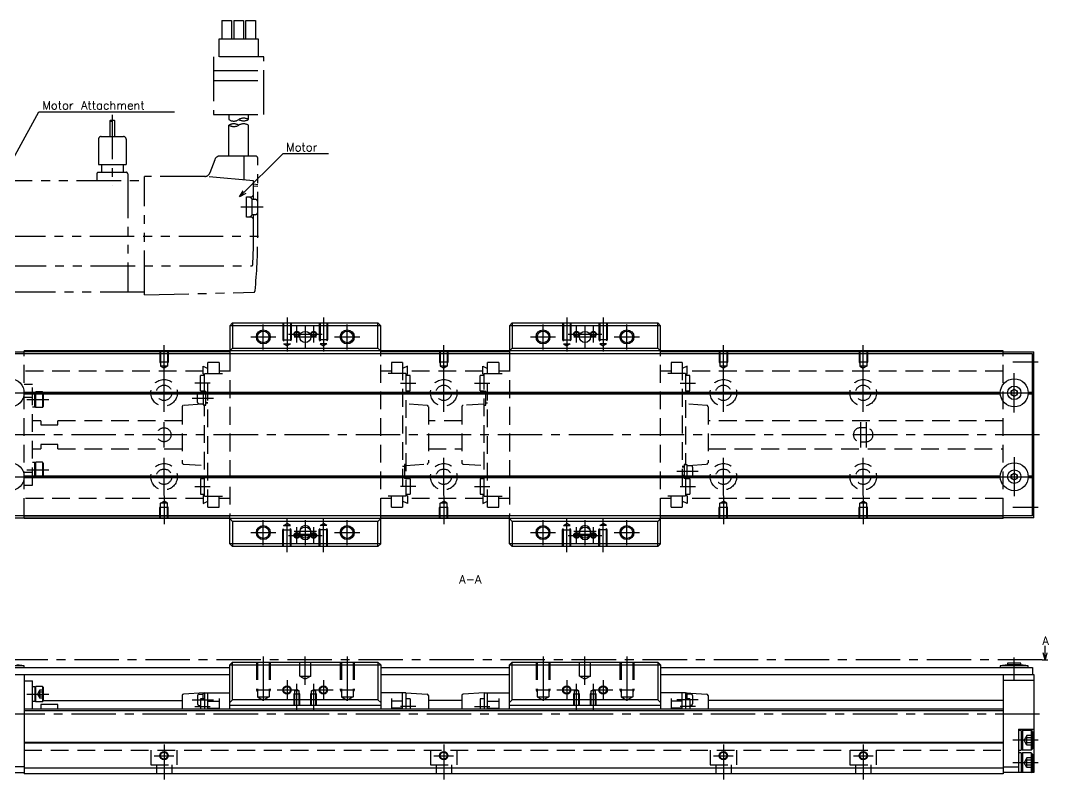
# Model space of a CAD drawing. Extents: x -2 to 601, y -8 to 279.
# Drawn here: x 233.5 to 601, y 8 to 279.5 of the extents above; entities that cross this region are included whole.
import ezdxf

# ---------------------------------------------------------------- set-up
doc = ezdxf.new("R2010")
doc.units = 0
doc.header["$LTSCALE"] = 0.5
for name, pattern in [('CENTER', [50.8, 31.75, -6.35, 6.35, -6.35]), ('DASHED', [19.05, 12.7, -6.35]), ('PHANTOM', [63.5, 31.75, -6.35, 6.35, -6.35, 6.35, -6.35])]:
    doc.linetypes.add(name, pattern=pattern)
for name, color, linetype in [('MSM_CENTER', 1, 'CENTER'), ('MSM_CONTINUOUS', 7, 'CONTINUOUS'), ('MSM_DASHED', 4, 'DASHED'), ('MSM_IMAGINARY', 6, 'PHANTOM'), ('MSM_NARROW', 5, 'CONTINUOUS'), ('MSM_PART_NUMBER', 7, 'CONTINUOUS')]:
    doc.layers.add(name, color=color, linetype=linetype)
doc.styles.get("Standard").update_dxf_attribs({"font": 'txt.shx', "height": 3, "bigfont": 'bigfont.shx'})

msp = doc.modelspace()

# ---------------------------------------------------------------- linework, layer by layer
at = {"layer": 'MSM_CENTER'}
for p, q in [((328.76, 173.3), (328.76, 161.09)), ((341.76, 173.3), (341.76, 161.09)), ((428.76, 173.3), (428.76, 161.09)), ((441.76, 173.3), (441.76, 161.09)), ((320.26, 161.8), (320.26, 170.8)), ((332.26, 164.3), (332.26, 170.3)), ((335.26, 170.3), (335.26, 162.3)), ((338.26, 164.3), (338.26, 170.3)), ((350.26, 161.8), (350.26, 170.8)), ((420.26, 161.8), (420.26, 170.8)), ((432.26, 164.3), (432.26, 170.3)), ((435.26, 170.3), (435.26, 162.3)), ((438.26, 164.3), (438.26, 170.3)), ((450.26, 161.8), (450.26, 170.8)), ((315.76, 166.3), (324.76, 166.3)), ((329.26, 167.3), (341.26, 167.3)), ((331.26, 166.3), (339.26, 166.3)), ((345.76, 166.3), (354.76, 166.3)), ((415.76, 166.3), (424.76, 166.3)), ((429.26, 167.3), (441.26, 167.3)), ((431.26, 166.3), (439.26, 166.3)), ((445.76, 166.3), (454.76, 166.3)), ((284.76, 153.09), (284.76, 163.3)), ((384.76, 153.09), (384.76, 163.3)), ((484.76, 153.09), (484.76, 163.3)), ((534.76, 153.09), (534.76, 163.3)), ((597.26, 157.3), (588.26, 157.3)), ((284.76, 139.55), (284.76, 153.05)), ((384.76, 139.55), (384.76, 153.05)), ((484.76, 139.55), (484.76, 153.05)), ((534.76, 139.55), (534.76, 153.05)), ((588.76, 139.3), (588.76, 153.3)), ((301.26, 149.8), (295.76, 149.8)), ((369.26, 149.8), (374.76, 149.8)), ((395.76, 149.8), (401.26, 149.8)), ((469.26, 149.8), (474.76, 149.8)), ((222.76, 146.3), (236.76, 146.3)), ((235.76, 143.86), (243.56, 143.86)), ((278.01, 146.3), (291.51, 146.3)), ((294.76, 144.4), (302.46, 144.4)), ((378.01, 146.3), (391.51, 146.3)), ((478.01, 146.3), (491.51, 146.3)), ((528.01, 146.3), (541.51, 146.3)), ((581.76, 146.3), (595.76, 146.3)), ((284.76, 126.8), (284.76, 135.8)), ((533.76, 135.8), (533.76, 126.8)), ((535.76, 135.8), (535.76, 126.8)), ((597.76, 131.3), (196.26, 131.3)), ((284.76, 109.55), (284.76, 123.05)), ((384.76, 109.55), (384.76, 123.05)), ((484.76, 109.55), (484.76, 123.05)), ((534.76, 109.55), (534.76, 123.05)), ((588.76, 123.3), (588.76, 109.3)), ((235.76, 118.74), (243.56, 118.74)), ((475.76, 118.2), (468.06, 118.2)), ((222.76, 116.3), (236.76, 116.3)), ((278.01, 116.3), (291.51, 116.3)), ((378.01, 116.3), (391.51, 116.3)), ((478.01, 116.3), (491.51, 116.3)), ((528.01, 116.3), (541.51, 116.3)), ((581.76, 116.3), (595.76, 116.3)), ((295.76, 112.8), (301.26, 112.8)), ((374.76, 112.8), (369.26, 112.8)), ((395.76, 112.8), (401.26, 112.8)), ((469.26, 112.8), (474.76, 112.8)), ((284.76, 109.51), (284.76, 99.3)), ((384.76, 109.51), (384.76, 99.3)), ((484.76, 109.51), (484.76, 99.3)), ((534.76, 109.51), (534.76, 99.3)), ((597.26, 105.3), (588.26, 105.3)), ((320.26, 91.8), (320.26, 100.8)), ((328.76, 89.3), (328.76, 101.51)), ((335.26, 100.8), (335.26, 91.8)), ((341.76, 89.3), (341.76, 101.51)), ((350.26, 91.8), (350.26, 100.8)), ((420.26, 91.8), (420.26, 100.8)), ((428.76, 89.3), (428.76, 101.51)), ((435.26, 100.8), (435.26, 91.8)), ((441.76, 89.3), (441.76, 101.51)), ((450.26, 91.8), (450.26, 100.8)), ((315.76, 96.3), (324.76, 96.3)), ((331.26, 96.8), (339.26, 96.8)), ((331.26, 95.8), (339.26, 95.8)), ((332.26, 92.3), (332.26, 98.3)), ((338.26, 92.3), (338.26, 98.3)), ((345.76, 96.3), (354.76, 96.3)), ((415.76, 96.3), (424.76, 96.3)), ((431.26, 96.8), (439.26, 96.8)), ((431.26, 95.8), (439.26, 95.8)), ((432.26, 92.3), (432.26, 98.3)), ((438.26, 92.3), (438.26, 98.3)), ((445.76, 96.3), (454.76, 96.3)), ((329.26, 95.3), (341.26, 95.3)), ((429.26, 95.3), (441.26, 95.3)), ((320.26, 52), (320.26, 34.41)), ((335.26, 41.85), (335.26, 52)), ((350.26, 52), (350.26, 34.41)), ((420.26, 52), (420.26, 34.41)), ((435.26, 41.85), (435.26, 52)), ((450.26, 52), (450.26, 34.41)), ((588.76, 43.5), (588.76, 51.6)), ((598.76, 50.8), (189.76, 50.8)), ((328.76, 43.5), (328.76, 36.5)), ((332.26, 32.5), (332.26, 42.15)), ((338.26, 32.5), (338.26, 42.15)), ((341.76, 43.5), (341.76, 36.5)), ((428.76, 43.5), (428.76, 36.5)), ((432.26, 32.5), (432.26, 42.15)), ((438.26, 32.5), (438.26, 42.15)), ((441.76, 43.5), (441.76, 36.5)), ((235.76, 38.55), (243.56, 38.55)), ((325.26, 40), (332.26, 40)), ((338.26, 40), (345.26, 40)), ((425.26, 40), (432.26, 40)), ((438.26, 40), (445.26, 40)), ((294.76, 36.5), (302.46, 36.5)), ((295.76, 34.1), (301.26, 34.1)), ((374.76, 34.1), (369.26, 34.1)), ((395.76, 34.1), (401.26, 34.1)), ((475.76, 36.5), (468.06, 36.5)), ((474.76, 34.1), (469.26, 34.1)), ((597.76, 31.3), (196.26, 31.3)), ((284.76, 20.5), (284.76, 8)), ((384.76, 20.5), (384.76, 8)), ((484.76, 20.5), (484.76, 8)), ((534.76, 20.5), (534.76, 8)), ((597.26, 22), (588.26, 22)), ((281.26, 16.5), (288.26, 16.5)), ((381.26, 16.5), (388.26, 16.5)), ((481.26, 16.5), (488.26, 16.5)), ((531.26, 16.5), (538.26, 16.5)), ((597.26, 14), (588.26, 14))]:
    msp.add_line(p, q, dxfattribs=at)
at = {"layer": 'MSM_CONTINUOUS'}
for p, q in [((309.26, 171.3), (308.26, 170.3)), ((362.26, 170.3), (308.26, 170.3)), ((308.26, 170.3), (308.26, 160.3)), ((309.26, 171.3), (361.26, 171.3)), ((309.26, 171.3), (309.26, 162.3)), ((362.26, 170.3), (361.26, 171.3)), ((361.26, 162.3), (361.26, 171.3)), ((362.26, 160.3), (362.26, 170.3)), ((409.26, 171.3), (408.26, 170.3)), ((462.26, 170.3), (408.26, 170.3)), ((408.26, 170.3), (408.26, 160.3)), ((409.26, 171.3), (461.26, 171.3)), ((409.26, 171.3), (409.26, 162.3)), ((462.26, 170.3), (461.26, 171.3)), ((461.26, 162.3), (461.26, 171.3)), ((462.26, 160.3), (462.26, 170.3)), ((309.26, 162.3), (308.26, 161.3)), ((309.26, 162.3), (361.26, 162.3)), ((362.26, 161.3), (361.26, 162.3)), ((409.26, 162.3), (408.26, 161.3)), ((409.26, 162.3), (461.26, 162.3)), ((462.26, 161.3), (461.26, 162.3)), ((219.76, 161), (234.76, 161)), ((595.26, 160.3), (223.26, 160.3)), ((584.76, 161.3), (234.76, 161.3)), ((234.76, 160.3), (234.76, 161.3)), ((308.26, 161.1), (234.76, 161.1)), ((308.26, 160.4), (234.76, 160.4)), ((408.26, 161.1), (362.26, 161.1)), ((408.26, 160.4), (362.26, 160.4)), ((584.76, 161.1), (462.26, 161.1)), ((584.76, 160.4), (462.26, 160.4)), ((584.76, 160.3), (584.76, 161.3)), ((584.76, 161), (595.76, 161)), ((595.26, 102.3), (595.26, 160.3)), ((595.26, 159), (595.76, 159)), ((595.76, 101.6), (595.76, 161)), ((588.76, 147.45), (587.76, 146.88)), ((589.76, 146.88), (588.76, 147.45)), ((234.75, 146.6), (583.77, 146.6)), ((234.75, 146), (583.77, 146)), ((234.76, 146.3), (583.76, 146.3)), ((587.76, 146.88), (587.76, 145.72)), ((587.76, 145.72), (588.76, 145.15)), ((588.76, 145.15), (589.76, 145.72)), ((589.76, 145.72), (589.76, 146.88)), ((593.75, 146.6), (595.26, 146.6)), ((593.75, 146), (595.26, 146)), ((593.76, 146.3), (595.26, 146.3)), ((234.75, 116.6), (583.77, 116.6)), ((234.75, 116), (583.77, 116)), ((234.76, 116.3), (583.76, 116.3)), ((588.76, 117.45), (587.76, 116.88)), ((587.76, 116.88), (587.76, 115.72)), ((587.76, 115.72), (588.76, 115.15)), ((589.76, 116.88), (588.76, 117.45)), ((588.76, 115.15), (589.76, 115.72)), ((589.76, 115.72), (589.76, 116.88)), ((593.75, 116.6), (595.26, 116.6)), ((593.75, 116), (595.26, 116)), ((593.76, 116.3), (595.26, 116.3)), ((595.76, 103.6), (595.26, 103.6)), ((219.76, 101.6), (234.76, 101.6)), ((595.26, 102.3), (223.26, 102.3)), ((234.76, 101.3), (234.76, 102.3)), ((308.26, 102.2), (234.76, 102.2)), ((308.26, 101.5), (234.76, 101.5)), ((584.76, 101.3), (234.76, 101.3)), ((308.26, 92.3), (308.26, 102.3)), ((308.26, 101.3), (309.26, 100.3)), ((361.26, 100.3), (309.26, 100.3)), ((309.26, 100.3), (309.26, 91.3)), ((361.26, 100.3), (362.26, 101.3)), ((361.26, 91.3), (361.26, 100.3)), ((362.26, 92.3), (362.26, 102.3)), ((408.26, 102.2), (362.26, 102.2)), ((408.26, 101.5), (362.26, 101.5)), ((408.26, 92.3), (408.26, 102.3)), ((408.26, 101.3), (409.26, 100.3)), ((461.26, 100.3), (409.26, 100.3)), ((409.26, 100.3), (409.26, 91.3)), ((461.26, 100.3), (462.26, 101.3)), ((461.26, 91.3), (461.26, 100.3)), ((462.26, 92.3), (462.26, 102.3)), ((584.76, 102.2), (462.26, 102.2)), ((584.76, 101.5), (462.26, 101.5)), ((584.76, 101.3), (584.76, 102.3)), ((595.76, 101.6), (584.76, 101.6)), ((333.26, 96.8), (333.26, 95.8)), ((337.26, 95.8), (337.26, 96.8)), ((433.26, 96.8), (433.26, 95.8)), ((437.26, 95.8), (437.26, 96.8)), ((308.26, 92.3), (309.26, 91.3)), ((362.26, 92.3), (308.26, 92.3)), ((361.26, 91.3), (362.26, 92.3)), ((408.26, 92.3), (409.26, 91.3)), ((462.26, 92.3), (408.26, 92.3)), ((461.26, 91.3), (462.26, 92.3)), ((361.26, 91.3), (309.26, 91.3)), ((461.26, 91.3), (409.26, 91.3)), ((599.76, 50.8), (599.76, 55.8)), ((599.76, 50.8), (599.09, 53.3)), ((600.43, 53.3), (599.76, 50.8)), ((223.26, 48), (308.26, 48)), ((234.76, 48.6), (224.76, 48.6)), ((234.76, 48.6), (232.16, 49)), ((234.76, 48), (234.76, 48.6)), ((309.26, 50), (308.26, 49)), ((308.26, 33.2), (308.26, 49)), ((308.26, 49), (362.26, 49)), ((309.26, 50), (361.26, 50)), ((309.26, 36.5), (309.26, 50)), ((361.26, 50), (362.26, 49)), ((361.26, 50), (361.26, 36.5)), ((362.26, 49), (362.26, 33.2)), ((362.26, 48), (408.26, 48)), ((409.26, 50), (408.26, 49)), ((408.26, 33.2), (408.26, 49)), ((408.26, 49), (462.26, 49)), ((409.26, 50), (461.26, 50)), ((409.26, 36.5), (409.26, 50)), ((461.26, 50), (462.26, 49)), ((461.26, 50), (461.26, 36.5)), ((462.26, 49), (462.26, 33.2)), ((462.26, 48), (595.26, 48)), ((586.36, 49), (583.76, 48.6)), ((593.76, 48.6), (583.76, 48.6)), ((583.76, 48.6), (583.76, 48)), ((591.16, 49.6), (586.36, 49.6)), ((586.36, 49.6), (586.36, 49)), ((591.16, 49), (586.36, 49)), ((591.16, 49), (591.16, 49.6)), ((593.76, 48.6), (591.16, 49)), ((593.76, 48), (593.76, 48.6)), ((595.26, 48), (595.26, 45.5)), ((598.76, 50.8), (600.76, 50.8)), ((222.76, 45.5), (308.26, 45.5)), ((234.76, 45.5), (234.76, 10)), ((362.26, 45.5), (408.26, 45.5)), ((462.26, 45.5), (595.76, 45.5)), ((584.76, 45.5), (584.76, 10)), ((595.76, 45.5), (595.76, 10.5)), ((234.76, 43.3), (237.76, 43.3)), ((237.76, 33.2), (237.76, 43.3)), ((238.56, 41.15), (237.76, 41.15)), ((238.56, 41), (238.86, 41.3)), ((238.56, 41.15), (238.56, 35.95)), ((238.86, 35.8), (238.86, 41.3)), ((241.26, 41.3), (238.86, 41.3)), ((241.26, 41.3), (241.26, 35.8)), ((241.56, 41), (241.26, 41.3)), ((241.56, 41), (241.56, 36.1)), ((584.76, 43.5), (595.76, 43.5)), ((291.26, 38.03), (291.26, 33.2)), ((299.26, 39), (291.73, 38.53)), ((299.26, 36.85), (297.76, 36.85)), ((297.76, 36.85), (297.76, 33.2)), ((299.26, 39), (308.26, 39)), ((299.26, 39), (299.26, 33.2)), ((300.46, 33.2), (300.46, 39)), ((304.46, 37), (304.46, 33.2)), ((371.26, 39), (362.26, 39)), ((366.06, 37), (366.06, 33.2)), ((370.06, 33.2), (370.06, 39)), ((371.26, 39), (378.79, 38.53)), ((371.26, 39), (371.26, 33.2)), ((372.76, 36.85), (371.26, 36.85)), ((372.76, 36.85), (372.76, 33.2)), ((379.26, 38.03), (379.26, 33.2)), ((391.26, 38.03), (391.26, 33.2)), ((399.26, 39), (391.73, 38.53)), ((399.26, 36.85), (397.76, 36.85)), ((397.76, 36.85), (397.76, 33.2)), ((399.26, 39), (408.26, 39)), ((399.26, 39), (399.26, 33.2)), ((400.46, 33.2), (400.46, 39)), ((404.46, 37), (404.46, 33.2)), ((471.26, 39), (462.26, 39)), ((466.06, 37), (466.06, 33.2)), ((470.06, 33.2), (470.06, 39)), ((471.26, 39), (478.79, 38.53)), ((471.26, 39), (471.26, 33.2)), ((471.76, 38.9), (471.26, 38.9)), ((472.76, 36.85), (471.26, 36.85)), ((471.76, 36.85), (471.76, 38.9)), ((473.26, 38.5), (471.76, 38.5)), ((472.76, 36.85), (472.76, 33.2)), ((473.76, 38), (473.76, 35)), ((479.26, 38.03), (479.26, 33.2)), ((584.76, 33.2), (234.76, 33.2)), ((237.76, 35.95), (238.56, 35.95)), ((238.56, 36.1), (238.86, 35.8)), ((241.26, 35.8), (238.86, 35.8)), ((246.76, 34.87), (240.76, 34.87)), ((240.76, 34.87), (240.76, 33.2)), ((241.26, 35.8), (241.56, 36.1)), ((241.56, 36.3), (291.26, 36.3)), ((246.76, 33.2), (246.76, 34.87)), ((300.46, 36), (304.46, 36)), ((300.46, 33.5), (304.46, 33.5)), ((308.26, 35.5), (309.26, 36.5)), ((362.26, 34.5), (308.26, 34.5)), ((361.26, 36.5), (309.26, 36.5)), ((361.26, 36.5), (362.26, 35.5)), ((370.06, 36), (366.06, 36)), ((370.06, 33.5), (366.06, 33.5)), ((391.26, 36.3), (379.26, 36.3)), ((400.46, 36), (404.46, 36)), ((400.46, 33.5), (404.46, 33.5)), ((408.26, 35.5), (409.26, 36.5)), ((462.26, 34.5), (408.26, 34.5)), ((461.26, 36.5), (409.26, 36.5)), ((461.26, 36.5), (462.26, 35.5)), ((470.06, 36), (466.06, 36)), ((470.06, 33.5), (466.06, 33.5)), ((473.26, 34.5), (472.76, 34.5)), ((584.76, 36.3), (479.26, 36.3)), ((584.76, 32.5), (234.76, 32.5)), ((590.26, 26), (590.26, 10.5)), ((590.26, 26), (595.76, 26)), ((591.26, 25.5), (590.26, 25.5)), ((591.26, 25.1), (591.66, 25.5)), ((591.26, 25.5), (591.26, 18.5)), ((591.66, 25.5), (591.66, 18.5)), ((594.86, 25.5), (591.66, 25.5)), ((595.26, 25.1), (594.86, 25.5)), ((594.86, 25.5), (594.86, 18.5)), ((595.26, 25.1), (595.26, 18.9)), ((584.76, 21.2), (234.76, 21.2)), ((584.76, 21), (234.76, 21)), ((590.26, 18.5), (591.26, 18.5)), ((591.66, 18.5), (591.26, 18.9)), ((594.86, 18.5), (591.66, 18.5)), ((594.86, 18.5), (595.26, 18.9)), ((591.26, 17.5), (590.26, 17.5)), ((591.26, 17.5), (591.26, 10.5)), ((591.26, 17.1), (591.66, 17.5)), ((591.66, 17.5), (591.66, 10.5)), ((594.86, 17.5), (591.66, 17.5)), ((594.86, 17.5), (594.86, 10.5)), ((595.26, 17.1), (594.86, 17.5)), ((595.26, 17.1), (595.26, 10.9)), ((234.76, 12.5), (225.26, 12.5)), ((584.76, 12), (234.76, 12)), ((584.76, 12.5), (590.26, 12.5)), ((225.26, 10.5), (234.76, 10.5)), ((584.76, 10), (234.76, 10)), ((595.76, 10.5), (584.76, 10.5)), ((591.66, 10.5), (591.26, 10.9)), ((594.86, 10.5), (595.26, 10.9))]:
    msp.add_line(p, q, dxfattribs=at)
for centre, radius in [((320.26, 166.3), 2.07), ((335.26, 166.3), 2), ((350.26, 166.3), 2.07), ((420.26, 166.3), 2.07), ((435.26, 166.3), 2), ((450.26, 166.3), 2.07), ((229.76, 146.3), 5), ((588.76, 146.3), 5), ((588.76, 146.3), 2.4), ((588.76, 146.3), 1.15), ((229.76, 116.3), 5), ((588.76, 116.3), 5), ((588.76, 116.3), 2.4), ((588.76, 116.3), 1.15), ((320.26, 96.3), 2.07), ((335.26, 96.3), 2), ((350.26, 96.3), 2.07), ((420.26, 96.3), 2.07), ((435.26, 96.3), 2), ((450.26, 96.3), 2.07), ((328.76, 40), 1.23), ((341.76, 40), 1.23), ((428.76, 40), 1.23), ((441.76, 40), 1.23), ((284.76, 16.5), 1.23), ((384.76, 16.5), 1.23), ((484.76, 16.5), 1.23), ((534.76, 16.5), 1.23)]:
    msp.add_circle(centre, radius, dxfattribs=at)
for centre, radius, start, end in [((335.26, 96.8), 2, 0, 180), ((335.26, 95.8), 2, 180, 0), ((435.26, 96.8), 2, 0, 180), ((435.26, 95.8), 2, 180, 0), ((291.76, 38.03), 0.5, 93.5763, 180), ((378.76, 38.03), 0.5, 0, 86.4237), ((391.76, 38.03), 0.5, 93.5763, 180), ((473.26, 38), 0.5, 0, 90), ((478.76, 38.03), 0.5, 0, 86.4237), ((473.26, 35), 0.5, 270, 0)]:
    msp.add_arc(centre, radius, start, end, dxfattribs=at)
at = {"layer": 'MSM_DASHED'}
for p, q in [((327.26, 171.3), (327.26, 165.3)), ((327.53, 171.3), (327.53, 163.8)), ((329.99, 171.3), (329.99, 163.8)), ((330.26, 171.3), (330.26, 165.3)), ((340.26, 171.3), (340.26, 165.3)), ((340.53, 171.3), (340.53, 163.8)), ((342.99, 171.3), (342.99, 163.8)), ((343.26, 171.3), (343.26, 165.3)), ((427.26, 171.3), (427.26, 165.3)), ((427.53, 171.3), (427.53, 163.8)), ((429.99, 171.3), (429.99, 163.8)), ((430.26, 171.3), (430.26, 165.3)), ((440.26, 171.3), (440.26, 165.3)), ((440.53, 171.3), (440.53, 163.8)), ((442.99, 171.3), (442.99, 163.8)), ((443.26, 171.3), (443.26, 165.3)), ((327.26, 165.3), (330.26, 165.3)), ((327.26, 165.3), (327.53, 164.83)), ((327.53, 163.8), (328.76, 163.09)), ((327.53, 163.8), (329.99, 163.8)), ((329.99, 163.8), (328.76, 163.09)), ((330.26, 165.3), (329.99, 164.83)), ((343.26, 165.3), (340.26, 165.3)), ((340.26, 165.3), (340.53, 164.83)), ((340.53, 163.8), (341.76, 163.09)), ((342.99, 163.8), (340.53, 163.8)), ((342.99, 163.8), (341.76, 163.09)), ((343.26, 165.3), (342.99, 164.83)), ((427.26, 165.3), (430.26, 165.3)), ((427.26, 165.3), (427.53, 164.83)), ((427.53, 163.8), (428.76, 163.09)), ((427.53, 163.8), (429.99, 163.8)), ((429.99, 163.8), (428.76, 163.09)), ((430.26, 165.3), (429.99, 164.83)), ((443.26, 165.3), (440.26, 165.3)), ((440.26, 165.3), (440.53, 164.83)), ((440.53, 163.8), (441.76, 163.09)), ((442.99, 163.8), (440.53, 163.8)), ((442.99, 163.8), (441.76, 163.09)), ((443.26, 165.3), (442.99, 164.83)), ((234.76, 102.3), (234.76, 160.3)), ((283.26, 161.3), (283.26, 157.3)), ((283.53, 161.3), (283.53, 155.8)), ((285.99, 161.3), (285.99, 155.8)), ((286.26, 161.3), (286.26, 157.3)), ((308.26, 160.3), (308.26, 102.3)), ((362.26, 102.3), (362.26, 160.3)), ((383.26, 161.3), (383.26, 157.3)), ((383.53, 161.3), (383.53, 155.8)), ((385.99, 161.3), (385.99, 155.8)), ((386.26, 161.3), (386.26, 157.3)), ((408.26, 160.3), (408.26, 102.3)), ((462.26, 102.3), (462.26, 160.3)), ((483.26, 161.3), (483.26, 157.3)), ((483.53, 161.3), (483.53, 155.8)), ((485.99, 161.3), (485.99, 155.8)), ((486.26, 161.3), (486.26, 157.3)), ((533.26, 161.3), (533.26, 157.3)), ((533.53, 161.3), (533.53, 155.8)), ((535.99, 161.3), (535.99, 155.8)), ((536.26, 161.3), (536.26, 157.3)), ((584.76, 102.3), (584.76, 160.3)), ((286.26, 157.3), (283.26, 157.3)), ((283.26, 157.3), (283.53, 156.83)), ((283.53, 155.8), (284.76, 155.09)), ((285.99, 155.8), (283.53, 155.8)), ((285.99, 155.8), (284.76, 155.09)), ((286.26, 157.3), (285.99, 156.83)), ((298.76, 155.89), (300.46, 155.04)), ((298.76, 153.1), (298.76, 155.89)), ((304.46, 157.2), (300.46, 157.2)), ((300.46, 105.4), (300.46, 157.2)), ((304.46, 157.2), (304.46, 153.25)), ((370.06, 157.2), (366.06, 157.2)), ((366.06, 157.2), (366.06, 153.25)), ((370.06, 157.2), (370.06, 105.4)), ((371.76, 155.89), (370.06, 155.04)), ((371.76, 153.1), (371.76, 155.89)), ((386.26, 157.3), (383.26, 157.3)), ((383.26, 157.3), (383.53, 156.83)), ((383.53, 155.8), (384.76, 155.09)), ((385.99, 155.8), (383.53, 155.8)), ((385.99, 155.8), (384.76, 155.09)), ((386.26, 157.3), (385.99, 156.83)), ((398.76, 155.89), (400.46, 155.04)), ((398.76, 153.1), (398.76, 155.89)), ((400.46, 105.4), (400.46, 157.2)), ((404.46, 157.2), (400.46, 157.2)), ((404.46, 157.2), (404.46, 153.25)), ((470.06, 157.2), (466.06, 157.2)), ((466.06, 157.2), (466.06, 153.25)), ((470.06, 157.2), (470.06, 105.4)), ((471.76, 155.89), (470.06, 155.04)), ((471.76, 153.1), (471.76, 155.89)), ((483.26, 157.3), (483.53, 156.83)), ((486.26, 157.3), (483.26, 157.3)), ((485.99, 155.8), (483.53, 155.8)), ((483.53, 155.8), (484.76, 155.09)), ((485.99, 155.8), (484.76, 155.09)), ((486.26, 157.3), (485.99, 156.83)), ((533.26, 157.3), (533.53, 156.83)), ((536.26, 157.3), (533.26, 157.3)), ((535.99, 155.8), (533.53, 155.8)), ((533.53, 155.8), (534.76, 155.09)), ((535.99, 155.8), (534.76, 155.09)), ((536.26, 157.3), (535.99, 156.83)), ((298.76, 154.05), (234.76, 154.05)), ((297.76, 147.05), (297.76, 152.55)), ((299.26, 152.55), (297.76, 152.55)), ((299.26, 152.8), (298.76, 153.1)), ((299.26, 146.8), (299.26, 153.25)), ((299.26, 153.25), (308.26, 153.25)), ((308.26, 154.05), (304.46, 154.05)), ((366.06, 154.05), (362.26, 154.05)), ((371.26, 153.25), (362.26, 153.25)), ((371.26, 153.25), (371.26, 109.35)), ((371.26, 152.8), (371.76, 153.1)), ((372.76, 152.55), (371.26, 152.55)), ((398.76, 154.05), (371.76, 154.05)), ((372.76, 147.05), (372.76, 152.55)), ((397.76, 147.05), (397.76, 152.55)), ((399.26, 152.55), (397.76, 152.55)), ((399.26, 152.8), (398.76, 153.1)), ((399.26, 153.25), (408.26, 153.25)), ((399.26, 109.35), (399.26, 153.25)), ((408.26, 154.05), (404.46, 154.05)), ((466.06, 154.05), (462.26, 154.05)), ((471.26, 153.25), (462.26, 153.25)), ((471.26, 153.25), (471.26, 120.6)), ((471.26, 152.8), (471.76, 153.1)), ((472.76, 152.55), (471.26, 152.55)), ((584.76, 154.05), (471.76, 154.05)), ((472.76, 147.05), (472.76, 152.55)), ((237.76, 149.3), (234.76, 149.3)), ((237.76, 113.3), (237.76, 149.3)), ((297.76, 147.05), (299.26, 147.05)), ((371.26, 147.05), (372.76, 147.05)), ((397.76, 147.05), (399.26, 147.05)), ((471.26, 147.05), (472.76, 147.05)), ((234.76, 144.72), (237.76, 144.72)), ((238.56, 146.46), (237.76, 146.46)), ((238.56, 146.31), (238.86, 146.61)), ((238.56, 141.26), (238.56, 146.46)), ((238.86, 141.11), (238.86, 146.61)), ((241.26, 146.61), (238.86, 146.61)), ((241.26, 146.61), (241.26, 141.11)), ((241.56, 146.31), (241.26, 146.61)), ((241.56, 146.31), (241.56, 141.41)), ((296.76, 142.9), (296.76, 145.9)), ((297.26, 146.4), (298.76, 146.4)), ((298.76, 146.8), (298.76, 142)), ((299.76, 146.8), (298.76, 146.8)), ((299.26, 146.9), (299.76, 146.9)), ((299.76, 141.9), (299.76, 146.9)), ((299.76, 146.1), (300.46, 146.1)), ((299.76, 145.9), (300.46, 145.9)), ((399.26, 146.9), (399.76, 146.9)), ((399.76, 141.9), (399.76, 146.9)), ((399.76, 146.1), (400.46, 146.1)), ((237.76, 141.26), (238.56, 141.26)), ((238.56, 141.41), (238.86, 141.11)), ((241.26, 141.11), (238.86, 141.11)), ((241.26, 141.11), (241.56, 141.41)), ((291.26, 141.29), (291.26, 121.31)), ((298.26, 142.29), (291.72, 141.79)), ((297.26, 142.4), (298.76, 142.4)), ((298.76, 142.29), (298.26, 142.29)), ((298.76, 142), (299.76, 142)), ((299.26, 141.9), (299.76, 141.9)), ((299.26, 109.35), (299.26, 141.9)), ((299.76, 142.9), (300.46, 142.9)), ((299.76, 142.7), (300.46, 142.7)), ((378.79, 141.79), (371.26, 142.3)), ((379.26, 141.29), (379.26, 121.31)), ((391.26, 141.29), (391.26, 121.31)), ((399.26, 142.3), (391.73, 141.79)), ((399.26, 141.9), (399.76, 141.9)), ((399.76, 142.7), (400.46, 142.7)), ((478.79, 141.79), (471.26, 142.3)), ((479.26, 141.29), (479.26, 121.31)), ((240.76, 136.3), (237.76, 136.3)), ((240.76, 136.3), (240.76, 134.8)), ((246.76, 134.8), (246.76, 136.3)), ((291.26, 136.3), (246.76, 136.3)), ((391.26, 136.3), (379.26, 136.3)), ((584.76, 136.3), (479.26, 136.3)), ((240.76, 134.8), (246.76, 134.8)), ((535.76, 133.8), (533.76, 133.8)), ((533.76, 128.8), (535.76, 128.8)), ((237.76, 126.3), (240.76, 126.3)), ((246.76, 127.8), (240.76, 127.8)), ((240.76, 127.8), (240.76, 126.3)), ((246.76, 126.3), (246.76, 127.8)), ((246.76, 126.3), (291.26, 126.3)), ((379.26, 126.3), (391.26, 126.3)), ((479.26, 126.3), (584.76, 126.3)), ((238.56, 121.34), (237.76, 121.34)), ((238.56, 121.19), (238.86, 121.49)), ((238.56, 116.14), (238.56, 121.34)), ((241.26, 121.49), (238.86, 121.49)), ((238.86, 115.99), (238.86, 121.49)), ((241.56, 121.19), (241.26, 121.49)), ((241.26, 121.49), (241.26, 115.99)), ((234.76, 117.88), (237.76, 117.88)), ((241.56, 121.19), (241.56, 116.29)), ((291.73, 120.81), (299.26, 120.3)), ((370.76, 119.9), (370.06, 119.9)), ((370.76, 120.7), (370.76, 115.7)), ((371.26, 120.7), (370.76, 120.7)), ((371.26, 120.3), (378.79, 120.81)), ((391.73, 120.81), (399.26, 120.3)), ((470.76, 119.9), (470.06, 119.9)), ((470.76, 119.7), (470.06, 119.7)), ((470.76, 120.7), (470.76, 115.7)), ((471.26, 120.7), (470.76, 120.7)), ((471.76, 120.6), (470.76, 120.6)), ((471.76, 115.8), (471.76, 120.6)), ((471.76, 120.31), (472.26, 120.31)), ((473.26, 120.2), (471.76, 120.2)), ((472.26, 120.31), (478.8, 120.81)), ((473.76, 119.7), (473.76, 116.7)), ((237.76, 116.14), (238.56, 116.14)), ((238.56, 116.29), (238.86, 115.99)), ((241.26, 115.99), (238.86, 115.99)), ((241.26, 115.99), (241.56, 116.29)), ((297.76, 115.55), (297.76, 110.05)), ((299.26, 115.55), (297.76, 115.55)), ((370.76, 116.5), (370.06, 116.5)), ((371.26, 115.7), (370.76, 115.7)), ((372.76, 115.55), (371.26, 115.55)), ((372.76, 115.55), (372.76, 110.05)), ((397.76, 115.55), (397.76, 110.05)), ((399.26, 115.55), (397.76, 115.55)), ((470.76, 116.7), (470.06, 116.7)), ((470.76, 116.5), (470.06, 116.5)), ((470.76, 115.8), (471.76, 115.8)), ((471.26, 115.7), (470.76, 115.7)), ((471.26, 115.8), (471.26, 109.35)), ((472.76, 115.55), (471.26, 115.55)), ((473.26, 116.2), (471.76, 116.2)), ((472.76, 115.55), (472.76, 110.05)), ((234.76, 113.3), (237.76, 113.3)), ((298.76, 108.55), (234.76, 108.55)), ((283.53, 106.8), (284.76, 107.51)), ((283.53, 101.3), (283.53, 106.8)), ((285.99, 106.8), (283.53, 106.8)), ((285.99, 106.8), (284.76, 107.51)), ((285.99, 101.3), (285.99, 106.8)), ((297.76, 110.05), (299.26, 110.05)), ((299.26, 109.8), (298.76, 109.5)), ((298.76, 109.5), (298.76, 106.71)), ((298.76, 106.71), (300.46, 107.56)), ((299.26, 109.35), (308.26, 109.35)), ((304.46, 105.4), (304.46, 109.35)), ((308.26, 108.55), (304.46, 108.55)), ((371.26, 109.35), (362.26, 109.35)), ((366.06, 108.55), (362.26, 108.55)), ((366.06, 105.4), (366.06, 109.35)), ((371.76, 106.71), (370.06, 107.56)), ((371.26, 110.05), (372.76, 110.05)), ((371.26, 109.8), (371.76, 109.5)), ((371.76, 109.5), (371.76, 106.71)), ((398.76, 108.55), (371.76, 108.55)), ((383.53, 106.8), (384.76, 107.51)), ((383.53, 101.3), (383.53, 106.8)), ((385.99, 106.8), (383.53, 106.8)), ((385.99, 106.8), (384.76, 107.51)), ((385.99, 101.3), (385.99, 106.8)), ((397.76, 110.05), (399.26, 110.05)), ((399.26, 109.8), (398.76, 109.5)), ((398.76, 109.5), (398.76, 106.71)), ((398.76, 106.71), (400.46, 107.56)), ((399.26, 109.35), (408.26, 109.35)), ((404.46, 105.4), (404.46, 109.35)), ((408.26, 108.55), (404.46, 108.55)), ((471.26, 109.35), (462.26, 109.35)), ((466.06, 108.55), (462.26, 108.55)), ((466.06, 105.4), (466.06, 109.35)), ((471.76, 106.71), (470.06, 107.56)), ((471.26, 110.05), (472.76, 110.05)), ((471.26, 109.8), (471.76, 109.5)), ((471.76, 109.5), (471.76, 106.71)), ((584.76, 108.55), (471.76, 108.55)), ((483.53, 106.8), (484.76, 107.51)), ((483.53, 101.3), (483.53, 106.8)), ((485.99, 106.8), (483.53, 106.8)), ((485.99, 106.8), (484.76, 107.51)), ((485.99, 101.3), (485.99, 106.8)), ((533.53, 106.8), (534.76, 107.51)), ((533.53, 101.3), (533.53, 106.8)), ((535.99, 106.8), (533.53, 106.8)), ((535.99, 106.8), (534.76, 107.51)), ((535.99, 101.3), (535.99, 106.8)), ((283.26, 105.3), (283.53, 105.77)), ((283.26, 101.3), (283.26, 105.3)), ((286.26, 105.3), (283.26, 105.3)), ((286.26, 105.3), (285.99, 105.77)), ((286.26, 101.3), (286.26, 105.3)), ((300.46, 105.4), (304.46, 105.4)), ((366.06, 105.4), (370.06, 105.4)), ((383.26, 105.3), (383.53, 105.77)), ((383.26, 101.3), (383.26, 105.3)), ((386.26, 105.3), (383.26, 105.3)), ((386.26, 105.3), (385.99, 105.77)), ((386.26, 101.3), (386.26, 105.3)), ((400.46, 105.4), (404.46, 105.4)), ((466.06, 105.4), (470.06, 105.4)), ((483.26, 105.3), (483.53, 105.77)), ((483.26, 101.3), (483.26, 105.3)), ((486.26, 105.3), (483.26, 105.3)), ((486.26, 105.3), (485.99, 105.77)), ((486.26, 101.3), (486.26, 105.3)), ((533.26, 105.3), (533.53, 105.77)), ((533.26, 101.3), (533.26, 105.3)), ((536.26, 105.3), (533.26, 105.3)), ((536.26, 105.3), (535.99, 105.77)), ((536.26, 101.3), (536.26, 105.3)), ((327.53, 98.8), (328.76, 99.51)), ((329.99, 98.8), (328.76, 99.51)), ((340.53, 98.8), (341.76, 99.51)), ((342.99, 98.8), (341.76, 99.51)), ((427.53, 98.8), (428.76, 99.51)), ((429.99, 98.8), (428.76, 99.51)), ((440.53, 98.8), (441.76, 99.51)), ((442.99, 98.8), (441.76, 99.51)), ((327.26, 97.3), (327.53, 97.77)), ((327.26, 91.3), (327.26, 97.3)), ((327.26, 97.3), (330.26, 97.3)), ((327.53, 91.3), (327.53, 98.8)), ((327.53, 98.8), (329.99, 98.8)), ((329.99, 91.3), (329.99, 98.8)), ((330.26, 97.3), (329.99, 97.77)), ((330.26, 91.3), (330.26, 97.3)), ((340.26, 97.3), (340.53, 97.77)), ((340.26, 91.3), (340.26, 97.3)), ((343.26, 97.3), (340.26, 97.3)), ((340.53, 91.3), (340.53, 98.8)), ((342.99, 98.8), (340.53, 98.8)), ((342.99, 91.3), (342.99, 98.8)), ((343.26, 97.3), (342.99, 97.77)), ((343.26, 91.3), (343.26, 97.3)), ((427.26, 97.3), (427.53, 97.77)), ((427.26, 91.3), (427.26, 97.3)), ((427.26, 97.3), (430.26, 97.3)), ((427.53, 91.3), (427.53, 98.8)), ((427.53, 98.8), (429.99, 98.8)), ((429.99, 91.3), (429.99, 98.8)), ((430.26, 97.3), (429.99, 97.77)), ((430.26, 91.3), (430.26, 97.3)), ((440.26, 97.3), (440.53, 97.77)), ((440.26, 91.3), (440.26, 97.3)), ((443.26, 97.3), (440.26, 97.3)), ((440.53, 91.3), (440.53, 98.8)), ((442.99, 98.8), (440.53, 98.8)), ((442.99, 91.3), (442.99, 98.8)), ((443.26, 97.3), (442.99, 97.77)), ((443.26, 91.3), (443.26, 97.3)), ((317.76, 50), (317.76, 40)), ((318.19, 50), (318.19, 37.6)), ((322.33, 50), (322.33, 37.6)), ((322.76, 50), (322.76, 40)), ((333.26, 45), (333.26, 50)), ((337.26, 45), (337.26, 50)), ((347.76, 50), (347.76, 40)), ((348.19, 50), (348.19, 37.6)), ((352.33, 50), (352.33, 37.6)), ((352.76, 50), (352.76, 40)), ((417.76, 50), (417.76, 40)), ((418.19, 50), (418.19, 37.6)), ((422.33, 50), (422.33, 37.6)), ((422.76, 50), (422.76, 40)), ((433.26, 45), (433.26, 50)), ((437.26, 45), (437.26, 50)), ((447.76, 50), (447.76, 40)), ((448.19, 50), (448.19, 37.6)), ((452.33, 50), (452.33, 37.6)), ((452.76, 50), (452.76, 40)), ((333.26, 45), (337.26, 45)), ((333.26, 45), (335.26, 43.85)), ((337.26, 45), (335.26, 43.85)), ((433.26, 45), (437.26, 45)), ((433.26, 45), (435.26, 43.85)), ((437.26, 45), (435.26, 43.85)), ((240.26, 39.8), (239.54, 38.55)), ((239.54, 38.55), (240.26, 37.3)), ((240.26, 39.99), (240.26, 37.11)), ((241.56, 39.99), (240.26, 39.99)), ((241.56, 39.27), (240.26, 39.27)), ((241.56, 37.83), (240.26, 37.83)), ((241.56, 37.11), (240.26, 37.11)), ((296.76, 38), (296.76, 35)), ((297.26, 38.5), (298.76, 38.5)), ((298.76, 36.85), (298.76, 38.9)), ((298.76, 38.9), (299.26, 38.9)), ((317.76, 40), (322.76, 40)), ((317.76, 40), (318.19, 39.25)), ((318.19, 37.6), (322.33, 37.6)), ((318.19, 37.6), (320.26, 36.41)), ((322.33, 37.6), (320.26, 36.41)), ((322.76, 40), (322.33, 39.25)), ((331.26, 38.5), (331.48, 38.87)), ((331.26, 34.5), (331.26, 38.5)), ((333.26, 38.5), (331.26, 38.5)), ((331.48, 39.7), (332.26, 40.15)), ((331.48, 34.5), (331.48, 39.7)), ((333.04, 39.7), (331.48, 39.7)), ((333.04, 39.7), (332.26, 40.15)), ((333.04, 34.5), (333.04, 39.7)), ((333.26, 38.5), (333.04, 38.87)), ((333.26, 34.5), (333.26, 38.5)), ((337.26, 38.5), (337.48, 38.87)), ((337.26, 34.5), (337.26, 38.5)), ((339.26, 38.5), (337.26, 38.5)), ((337.48, 39.7), (338.26, 40.15)), ((337.48, 34.5), (337.48, 39.7)), ((339.04, 39.7), (337.48, 39.7)), ((339.04, 39.7), (338.26, 40.15)), ((339.04, 34.5), (339.04, 39.7)), ((339.26, 38.5), (339.04, 38.87)), ((339.26, 34.5), (339.26, 38.5)), ((347.76, 40), (352.76, 40)), ((347.76, 40), (348.19, 39.25)), ((348.19, 37.6), (352.33, 37.6)), ((348.19, 37.6), (350.26, 36.41)), ((352.33, 37.6), (350.26, 36.41)), ((352.76, 40), (352.33, 39.25)), ((417.76, 40), (422.76, 40)), ((417.76, 40), (418.19, 39.25)), ((418.19, 37.6), (422.33, 37.6)), ((418.19, 37.6), (420.26, 36.41)), ((422.33, 37.6), (420.26, 36.41)), ((422.76, 40), (422.33, 39.25)), ((431.26, 38.5), (431.48, 38.87)), ((431.26, 34.5), (431.26, 38.5)), ((433.26, 38.5), (431.26, 38.5)), ((431.48, 39.7), (432.26, 40.15)), ((431.48, 34.5), (431.48, 39.7)), ((433.04, 39.7), (431.48, 39.7)), ((433.04, 39.7), (432.26, 40.15)), ((433.04, 34.5), (433.04, 39.7)), ((433.26, 38.5), (433.04, 38.87)), ((433.26, 34.5), (433.26, 38.5)), ((437.26, 38.5), (437.48, 38.87)), ((437.26, 34.5), (437.26, 38.5)), ((439.26, 38.5), (437.26, 38.5)), ((437.48, 39.7), (438.26, 40.15)), ((437.48, 34.5), (437.48, 39.7)), ((439.04, 39.7), (437.48, 39.7)), ((439.04, 39.7), (438.26, 40.15)), ((439.04, 34.5), (439.04, 39.7)), ((439.26, 38.5), (439.04, 38.87)), ((439.26, 34.5), (439.26, 38.5)), ((447.76, 40), (452.76, 40)), ((447.76, 40), (448.19, 39.25)), ((448.19, 37.6), (452.33, 37.6)), ((448.19, 37.6), (450.26, 36.41)), ((452.33, 37.6), (450.26, 36.41)), ((452.76, 40), (452.33, 39.25)), ((297.26, 34.5), (297.76, 34.5)), ((593.26, 23.73), (592.26, 22)), ((593.26, 20.27), (593.26, 23.73)), ((595.26, 23.73), (593.26, 23.73)), ((595.26, 22.87), (593.26, 22.87)), ((234.76, 18.5), (584.76, 18.5)), ((280.01, 18.5), (280.01, 13.2)), ((289.51, 13.2), (289.51, 18.5)), ((380.01, 18.5), (380.01, 13.2)), ((389.51, 13.2), (389.51, 18.5)), ((480.01, 18.5), (480.01, 13.2)), ((489.51, 13.2), (489.51, 18.5)), ((530.01, 18.5), (530.01, 13.2)), ((539.51, 13.2), (539.51, 18.5)), ((593.26, 20.27), (592.26, 22)), ((595.26, 21.13), (593.26, 21.13)), ((595.26, 20.27), (593.26, 20.27)), ((593.26, 15.73), (592.26, 14)), ((593.26, 12.27), (593.26, 15.73)), ((595.26, 15.73), (593.26, 15.73)), ((595.26, 14.87), (593.26, 14.87)), ((280.01, 13.2), (289.51, 13.2)), ((282.01, 13.2), (282.01, 10)), ((287.51, 13.2), (287.51, 10)), ((380.01, 13.2), (389.51, 13.2)), ((382.01, 13.2), (382.01, 10)), ((387.51, 13.2), (387.51, 10)), ((480.01, 13.2), (489.51, 13.2)), ((482.01, 13.2), (482.01, 10)), ((487.51, 13.2), (487.51, 10)), ((530.01, 13.2), (539.51, 13.2)), ((532.01, 13.2), (532.01, 10)), ((537.51, 13.2), (537.51, 10)), ((593.26, 12.27), (592.26, 14)), ((595.26, 13.13), (593.26, 13.13)), ((595.26, 12.27), (593.26, 12.27))]:
    msp.add_line(p, q, dxfattribs=at)
for centre, radius in [((332.26, 167.3), 1), ((332.26, 167.3), 0.783), ((338.26, 167.3), 1), ((338.26, 167.3), 0.783), ((432.26, 167.3), 1), ((432.26, 167.3), 0.783), ((438.26, 167.3), 1), ((438.26, 167.3), 0.783), ((284.76, 146.3), 4.75), ((384.76, 146.3), 4.75), ((484.76, 146.3), 4.75), ((534.76, 146.3), 4.75), ((284.76, 146.3), 2.75), ((384.76, 146.3), 2.75), ((484.76, 146.3), 2.75), ((534.76, 146.3), 2.75), ((284.76, 131.3), 2.5), ((284.76, 116.3), 4.75), ((284.76, 116.3), 2.75), ((384.76, 116.3), 4.75), ((384.76, 116.3), 2.75), ((484.76, 116.3), 4.75), ((484.76, 116.3), 2.75), ((534.76, 116.3), 4.75), ((534.76, 116.3), 2.75), ((332.26, 95.3), 1), ((332.26, 95.3), 0.783), ((338.26, 95.3), 1), ((338.26, 95.3), 0.783), ((432.26, 95.3), 1), ((432.26, 95.3), 0.783), ((438.26, 95.3), 1), ((438.26, 95.3), 0.783)]:
    msp.add_circle(centre, radius, dxfattribs=at)
for centre, radius, start, end in [((297.26, 145.9), 0.5, 90, 180), ((291.76, 141.29), 0.5, 94.3825, 180), ((297.26, 142.9), 0.5, 180, 270), ((378.76, 141.29), 0.5, 0, 86.1409), ((391.76, 141.29), 0.5, 93.8591, 180), ((478.76, 141.29), 0.5, 0, 86.1409), ((533.76, 131.3), 2.5, 90, 270), ((535.76, 131.3), 2.5, 270, 90), ((291.76, 121.31), 0.5, 180, 266.1409), ((378.76, 121.31), 0.5, 273.8591, 0), ((391.76, 121.31), 0.5, 180, 266.1409), ((478.76, 121.31), 0.5, 274.3825, 0), ((473.26, 119.7), 0.5, 0, 90), ((473.26, 116.7), 0.5, 270, 0), ((297.26, 38), 0.5, 90, 180), ((297.26, 35), 0.5, 180, 270)]:
    msp.add_arc(centre, radius, start, end, dxfattribs=at)
at = {"layer": 'MSM_IMAGINARY'}
for p, q in [((305.46, 279.48), (308.86, 279.48)), ((305.46, 279.48), (305.46, 272.98)), ((308.86, 279.48), (308.86, 272.98)), ((309.76, 279.48), (313.16, 279.48)), ((309.76, 279.48), (309.76, 272.98)), ((313.16, 279.48), (313.16, 272.98)), ((314.06, 279.48), (317.46, 279.48)), ((314.06, 272.98), (314.06, 279.48)), ((317.46, 279.48), (317.46, 272.98)), ((304.46, 272.98), (318.46, 272.98)), ((304.46, 266.48), (304.46, 272.98)), ((318.46, 272.98), (318.46, 266.48)), ((320.46, 266.48), (302.46, 266.48)), ((302.46, 266.48), (302.46, 245.86)), ((320.46, 245.86), (320.46, 266.48)), ((302.46, 261.63), (320.46, 261.63)), ((302.46, 258.03), (320.46, 258.03)), ((265.41, 243.64), (265.41, 238)), ((266.26, 245.75), (266.26, 220.3)), ((267.11, 238), (267.11, 243.64)), ((302.46, 245.86), (320.46, 245.86)), ((307.96, 245.86), (307.96, 244.07)), ((314.96, 244.07), (314.96, 245.86)), ((307.96, 231), (307.96, 242.04)), ((314.96, 231), (314.96, 242.04)), ((261.31, 237), (261.31, 228)), ((262.31, 238), (270.21, 238)), ((271.21, 237), (271.21, 228)), ((261.31, 228), (271.21, 228)), ((262.36, 228), (262.36, 225.2)), ((270.16, 228), (270.16, 225.2)), ((302.88, 229.68), (301.18, 225.02)), ((317.46, 231), (304.76, 231)), ((313.46, 222.46), (313.46, 231)), ((318.26, 202.3), (318.26, 230.2)), ((260.76, 224.7), (260.76, 222.3)), ((261.26, 225.2), (271.26, 225.2)), ((271.76, 224.7), (271.76, 182.3)), ((221.76, 222.3), (277.76, 222.3)), ((277.76, 181.3), (277.76, 223.7)), ((299.3, 223.7), (277.76, 223.7)), ((316.76, 222.17), (299.3, 223.7)), ((316.76, 215.53), (316.76, 222.17)), ((318.26, 220.76), (316.76, 220.89)), ((318.26, 220.06), (316.76, 220.19)), ((314.26, 216.38), (315.76, 216.38)), ((314.26, 209.18), (314.26, 216.38)), ((315.26, 216.28), (314.26, 216.28)), ((316.23, 215.53), (317.26, 215.53)), ((316.26, 210.28), (316.26, 215.28)), ((312.26, 212.78), (320.26, 212.78)), ((317.26, 210.03), (316.26, 210.03)), ((316.76, 202.3), (316.76, 210.03)), ((314.26, 209.28), (315.26, 209.28)), ((315.76, 209.18), (314.26, 209.18)), ((194.76, 202.3), (320.26, 202.3)), ((226.76, 191.73), (316, 191.73)), ((277.76, 182.3), (221.76, 182.3)), ((277.76, 181.3), (316.82, 182.29))]:
    msp.add_line(p, q, dxfattribs=at)
for centre, radius, start, end in [((265.84, 242.9), 0.85, 60.0009, 119.999), ((265.84, 244.37), 0.85, 240.001, 299.999), ((266.69, 242.9), 0.85, 59.9987, 119.999), ((309.71, 246.51), 3, 234.3132, 305.6839), ((313.21, 241.04), 3.5, 60.0014, 120.0014), ((313.21, 247.1), 3.5, 240.0015, 300.0015), ((309.71, 239.01), 3.5, 60.0014, 120.1319), ((309.71, 245.07), 3.5, 239.871, 300), ((313.21, 239.01), 3.5, 60.0637, 120), ((262.31, 237), 1, 90, 180), ((270.21, 237), 1, 360, 90), ((304.76, 229), 2, 90, 160), ((317.46, 230.2), 0.8, 360, 90), ((261.26, 224.7), 0.5, 90, 180), ((271.26, 224.7), 0.5, 360, 90), ((299.3, 225.7), 2, 270, 340), ((315.76, 217.38), 1, 270, 0), ((315.26, 215.28), 1, 360, 90), ((317.26, 214.53), 1, 360, 90), ((315.26, 210.28), 1, 270, 360), ((317.26, 211.03), 1, 270, 360), ((315.76, 208.18), 1, 1.7094, 90), ((118.26, 202.3), 198.5, 357.0836, 0), ((118.26, 202.3), 200, 354.3874, 0), ((316, 192.23), 0.5, 270, 357.0836), ((316.8, 182.79), 0.5, 271.4503, 354.3874)]:
    msp.add_arc(centre, radius, start, end, dxfattribs=at)
at = {"layer": 'MSM_NARROW'}
for centre, radius in [((320.26, 166.3), 2.5), ((350.26, 166.3), 2.5), ((420.26, 166.3), 2.5), ((450.26, 166.3), 2.5), ((320.26, 96.3), 2.5), ((350.26, 96.3), 2.5), ((420.26, 96.3), 2.5), ((450.26, 96.3), 2.5), ((328.76, 40), 1.5), ((341.76, 40), 1.5), ((428.76, 40), 1.5), ((441.76, 40), 1.5), ((284.76, 16.5), 1.5), ((384.76, 16.5), 1.5), ((484.76, 16.5), 1.5), ((534.76, 16.5), 1.5)]:
    msp.add_circle(centre, radius, dxfattribs=at)
at = {"layer": 'MSM_PART_NUMBER'}
for p, q in [((220.88, 211.92), (239.98, 246.79)), ((239.98, 246.79), (288.44, 246.79)), ((311.77, 216.36), (327.33, 231.92)), ((327.33, 231.92), (343.53, 231.92)), ((311.77, 216.36), (313.06, 218.6)), ((314.01, 217.65), (311.77, 216.36))]:
    msp.add_line(p, q, dxfattribs=at)

# ---------------------------------------------------------------- texts
for s, p in [('Motor Attachment', (241.22, 247.69)), ('Motor', (328.38, 232.69)), ('A-A', (390.26, 78.1)), ('A', (598.8, 56.1))]:
    msp.add_text(s, height=3, dxfattribs=at).set_placement(p)

doc.saveas('drawing.dxf')
